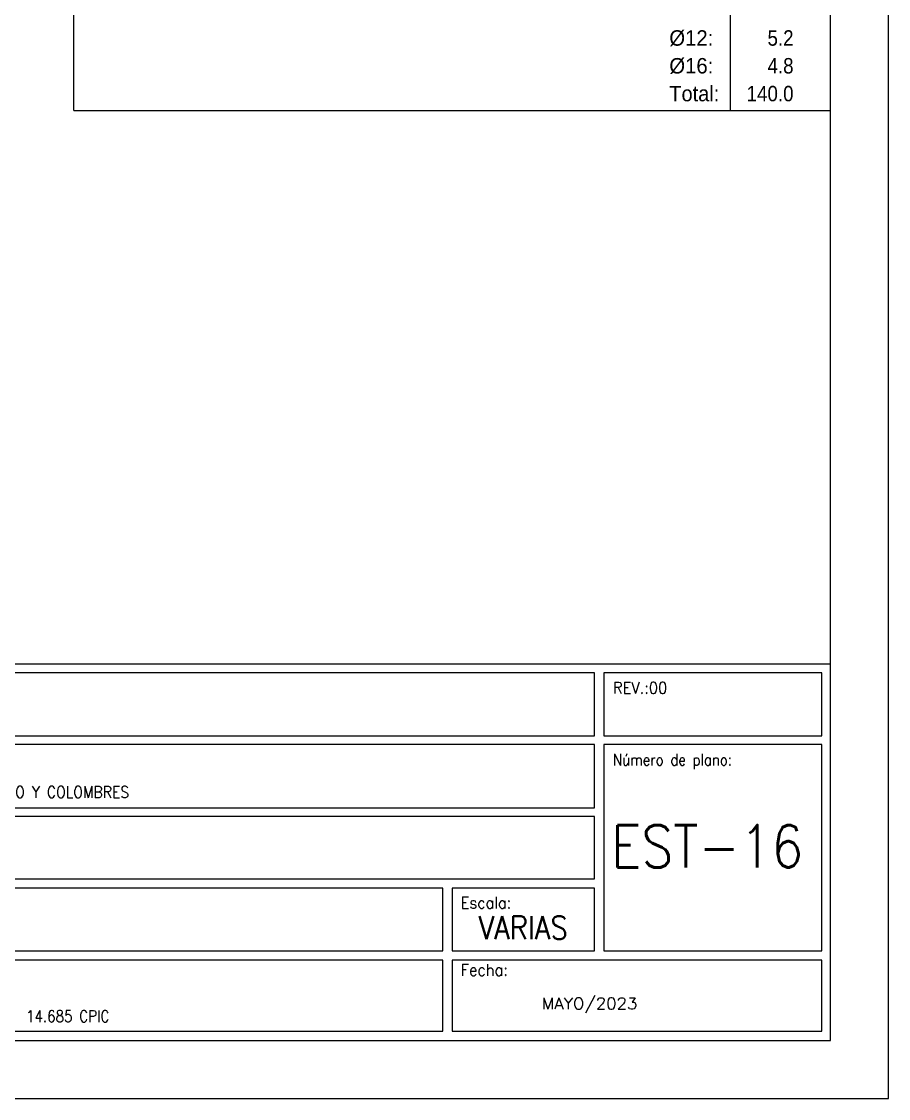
# Model space of a CAD drawing. Header units: millimetres. Extents: x 0 to 190, y -70 to 53.
# Drawn here: x 110.06 to 125.04, y -21.04 to -2.44 of the extents above; entities that cross this region are included whole.
import ezdxf
from ezdxf.enums import TextEntityAlignment as Align

# ---------------------------------------------------------------- set-up
doc = ezdxf.new("R2010")
doc.units = ezdxf.units.MM
for name, color, linetype, lineweight in [('CYPE', 7, 'Continuous', 0), ('RECUAD_LIMITES', 2, 'Continuous', 0), ('RECUAD_MARCO', 1, 'Continuous', 20), ('TABLAS', 1, 'Continuous', 9), ('TEXTO_TABLAS', 1, 'Continuous', 0)]:
    doc.layers.add(name, color=color, linetype=linetype, lineweight=lineweight)
doc.styles.add('CYPETXT', font='romans__.ttf', dxfattribs={"height": 0.2})
doc.styles.add('CYPETXT_romans', font='arial.ttf', dxfattribs={"height": 0.2})

msp = doc.modelspace()

# ---------------------------------------------------------------- linework, layer by layer
at = {"layer": 'CYPE', "color": 1}
for points in [[(106.53523, -20.03657), (124.03523, -20.03657), (124.03523, -13.53657), (106.53523, -13.53657), (106.53523, -20.03657)], [(106.69523, -14.77657), (119.95523, -14.77657), (119.95523, -13.68657), (106.69523, -13.68657), (106.69523, -14.77657)], [(120.11523, -14.77657), (123.88523, -14.77657), (123.88523, -13.68657), (120.11523, -13.68657), (120.11523, -14.77657)], [(106.69523, -16.01657), (119.95523, -16.01657), (119.95523, -14.92657), (106.69523, -14.92657), (106.69523, -16.01657)], [(120.11523, -18.48657), (123.88523, -18.48657), (123.88523, -14.92657), (120.11523, -14.92657), (120.11523, -18.48657)], [(106.69523, -17.24657), (119.95523, -17.24657), (119.95523, -16.16657), (106.69523, -16.16657), (106.69523, -17.24657)], [(106.69523, -18.48657), (117.33523, -18.48657), (117.33523, -17.40657), (106.69523, -17.40657), (106.69523, -18.48657)], [(117.49523, -18.48657), (119.95523, -18.48657), (119.95523, -17.40657), (117.49523, -17.40657), (117.49523, -18.48657)], [(106.69523, -19.87657), (117.33523, -19.87657), (117.33523, -18.64657), (106.69523, -18.64657), (106.69523, -19.87657)], [(117.49523, -19.87657), (123.88523, -19.87657), (123.88523, -18.64657), (117.49523, -18.64657), (117.49523, -19.87657)]]:
    msp.add_lwpolyline(points, close=True, dxfattribs=at)
at = {"layer": 'RECUAD_LIMITES'}
msp.add_lwpolyline([(65.63523, -21.03657), (125.03523, -21.03657), (125.03523, 20.96343), (65.63523, 20.96343), (65.63523, -21.03657)], close=True, dxfattribs=at)
at = {"layer": 'RECUAD_MARCO'}
msp.add_lwpolyline([(68.13523, -20.03657), (124.03523, -20.03657), (124.03523, 19.96343), (68.13523, 19.96343), (68.13523, -20.03657)], close=True, dxfattribs=at)
at = {"layer": 'TABLAS'}
for p, q in [((110.95923, -2.48657), (110.95923, -2.00657)), ((122.30723, -2.48657), (122.30723, -2.00657)), ((124.03523, -2.48657), (124.03523, -2.00657)), ((110.95923, -2.96657), (110.95923, -2.48657)), ((122.30723, -2.96657), (122.30723, -2.48657)), ((124.03523, -2.96657), (124.03523, -2.48657)), ((110.95923, -3.44657), (110.95923, -2.96657)), ((122.30723, -3.44657), (122.30723, -2.96657)), ((124.03523, -3.44657), (124.03523, -2.96657)), ((110.95923, -3.97657), (110.95923, -3.44657)), ((122.30723, -3.97657), (122.30723, -3.44657)), ((124.03523, -3.97657), (124.03523, -3.44657)), ((110.95923, -3.97657), (124.03523, -3.97657))]:
    msp.add_line(p, q, dxfattribs=at)

# ---------------------------------------------------------------- texts
at = {"layer": 'CYPE', "color": 4, "style": 'CYPETXT'}
for s, width, p in [('REV.:00', 0.927655, (120.27523, -14.04657)), ('Número de plano:', 0.844847, (120.27523, -15.28657)), ('Escala:', 0.925891, (117.64523, -17.75657)), ('Fecha:', 0.933698, (117.64523, -18.91657))]:
    msp.add_text(s, height=0.2, dxfattribs=dict(at, width=width)).set_placement(p)
at = {"layer": 'CYPE', "color": 5, "style": 'CYPETXT'}
for s, width, p in [('AV. DEL SEQUICENTENARIO Y COLOMBRES', 0.887423, (106.96523, -15.84657)), ('MAYO/2023', 1.047361, (119.04523, -19.49657)), ('14.685 CPIC', 0.851936, (110.13523, -19.71657))]:
    msp.add_text(s, height=0.2, dxfattribs=dict(at, width=width)).set_placement(p)
for s, height, width, p in [('EST-16', 0.733333, 0.872274, (121.90523, -17.04991)), ('VARIAS', 0.4, 0.869965, (118.72523, -18.28657))]:
    msp.add_text(s, height=height, dxfattribs=dict(at, width=width)).set_placement(p, align=Align.CENTER)
at = {"layer": 'TEXTO_TABLAS', "style": 'CYPETXT_romans'}
for s, width, p in [('%%c12:', 0.940736, (121.24923, -2.72657)), ('%%c16:', 0.940736, (121.24923, -3.20657)), ('Total:', 0.925563, (121.24923, -3.68657))]:
    msp.add_text(s, height=0.266667, dxfattribs=dict(at, width=width)).set_placement(p, align=Align.MIDDLE_LEFT)
for s, width, p in [('5.2', 0.868127, (123.39523, -2.72657)), ('4.8', 0.868127, (123.39523, -3.20657)), ('140.0', 0.869965, (123.39523, -3.68657))]:
    msp.add_text(s, height=0.266667, dxfattribs=dict(at, width=width)).set_placement(p, align=Align.MIDDLE_RIGHT)

doc.saveas('drawing.dxf')
